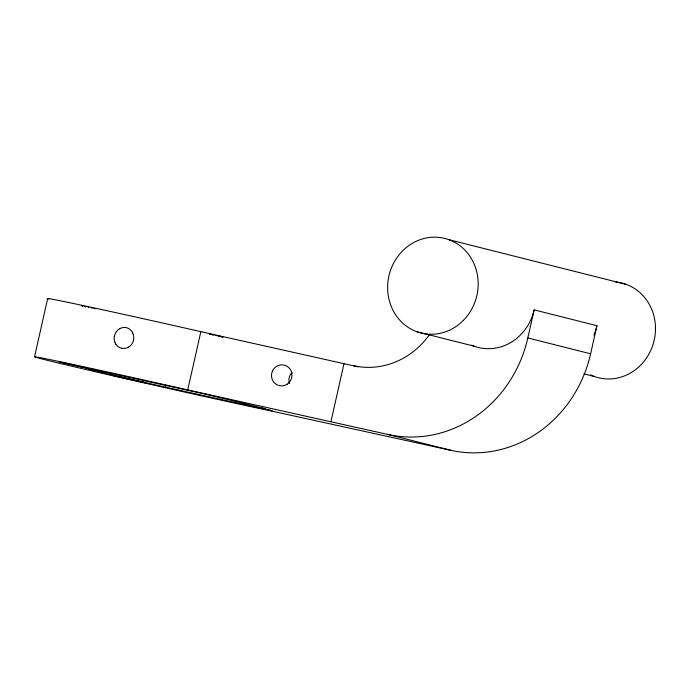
<?xml version="1.0" encoding="UTF-8"?>
<svg xmlns="http://www.w3.org/2000/svg" width="690" height="690" viewBox="0 0 690 690"><rect width="100%" height="100%" fill="white"/><g stroke="black" fill="none" stroke-linecap="round" stroke-linejoin="round"><path stroke-width="1.03" d="M133.567 340.049L133.662 339.558M34.535 356.842L47.662 298.598M262.381 408.17L264.512 408.721A101.766 1.07 12.7 0 1 262.373 408.394L272.145 410.757L165.557 387.185L166.031 385.106M471.632 345.164A48.766 45.048 -75.9 0 0 534.155 309.87L596.954 325.697L590.623 353.789A124.398 114.928 -75.9 0 1 451.053 450.354L272.214 411.206A134.352 1.406 12.7 0 1 106.191 374.239A134.352 1.406 12.7 0 1 41.15 357.851A134.352 1.406 12.7 0 1 187.723 389.91L200.85 331.657L357.912 366.804M330.889 421.857L344.017 363.613M187.723 389.91L388.246 434.528A124.398 114.928 -75.9 0 0 527.824 337.953L534.155 309.87M272.61 370.72L272.447 371.082A10.505 10.247 -74.6 0 0 271.774 377.947L271.955 378.62A10.548 10.238 -78 0 0 273.671 381.924M287.152 384.209L287.601 383.899A10.531 10.134 -74.9 0 0 291.87 373.678M81.782 305.791L82.878 306.024M209.45 333.977L211.226 334.357M222.654 337.065L221.369 336.789M263.822 408.489L265.245 408.765L230.21 400.071A101.766 1.07 12.7 0 0 218.877 397.423L219.912 397.595L202.437 393.473M84.767 306.429L85.853 306.671M212.27 334.581L213.969 334.961M219.282 336.332L218.135 336.082M201.213 393.197L111.064 373.454A79.376 0.828 12.7 0 0 93.952 370.521A79.376 0.828 12.7 0 0 165.557 387.185M215.772 335.366L216.979 335.633M215.729 335.538L216.332 335.676M88.191 307.188L88.794 307.326M218.169 335.909L220.403 336.418M213.348 335.004L212.235 334.745M91.201 307.869L92.348 308.137M84.732 306.584L85.258 306.705M220.912 336.539L223.043 337.039M93.944 308.508L94.884 308.723M210.252 334.279L209.424 334.089M82.455 306.049L81.765 305.886M448.845 239.672L626.166 284.366M527.824 337.953L590.623 353.789M416.958 331.769L474.22 346.207M583.861 373.842L594.271 376.473M388.246 434.528L451.053 450.354M289.498 383.58A10.531 10.048 -75.4 0 1 291.999 372.471M133.567 340.153A10.497 9.988 -75.4 0 1 131.324 344.672A10.721 10.109 -74.1 0 1 129.478 346.423A10.255 9.591 -71.9 0 1 128.237 347.208M596.954 325.697A48.766 45.048 -75.9 0 1 593.926 334.995M48.861 299.029A134.352 1.406 12.7 0 1 200.85 331.657M128.262 347.268A10.6 9.867 -70.1 0 1 122.035 348.303M122.044 348.278A10.203 9.393 -64.2 0 1 120.69 347.941A10.522 9.686 -64.5 0 1 117.395 345.992A10.721 9.85 -68.1 0 1 115.842 344.138M115.851 344.129A10.255 9.375 -71.4 0 1 115.17 342.87M115.101 342.904A10.6 9.643 -73.2 0 1 114.342 336.323M114.445 336.341A10.203 9.091 -76.1 0 1 114.807 334.883A10.522 9.393 -76.1 0 1 116.765 331.252A10.721 9.677 -77.2 0 1 118.533 329.501A10.255 9.341 -79.3 0 1 119.706 328.682M119.724 328.725A10.6 9.712 -81.1 0 1 125.77 327.543A10.203 9.41 -87.6 0 1 127.115 327.888A10.522 9.712 -87.3 0 1 130.462 329.872A10.721 9.936 -84 0 1 132.057 331.761A10.255 9.565 -80.8 0 1 132.782 333.029M132.739 333.054A10.6 9.936 -79 0 1 133.584 339.549M272.567 370.703A10.548 10.281 -74.5 0 1 291.905 373.54M287.144 384.192A10.548 10.195 -77.5 0 1 279.459 385.65L278.812 385.477A10.574 10.238 -81.6 0 1 273.827 382.122M429.568 334.503A79.617 73.554 -75.9 0 1 353.789 365.769M615.644 282.029A48.766 45.048 -75.9 0 1 653.654 342.387A48.766 45.048 -75.9 0 1 590.39 374.834M59.064 361.905L92.934 369.564L59.064 361.905M111.306 375.075L145.176 382.734L111.306 375.075M463.326 320.427A48.766 45.048 -75.9 0 0 446.732 238.964A48.766 45.048 -75.9 0 0 388.643 297.77A48.766 45.048 -75.9 0 0 463.326 320.427"/></g></svg>
